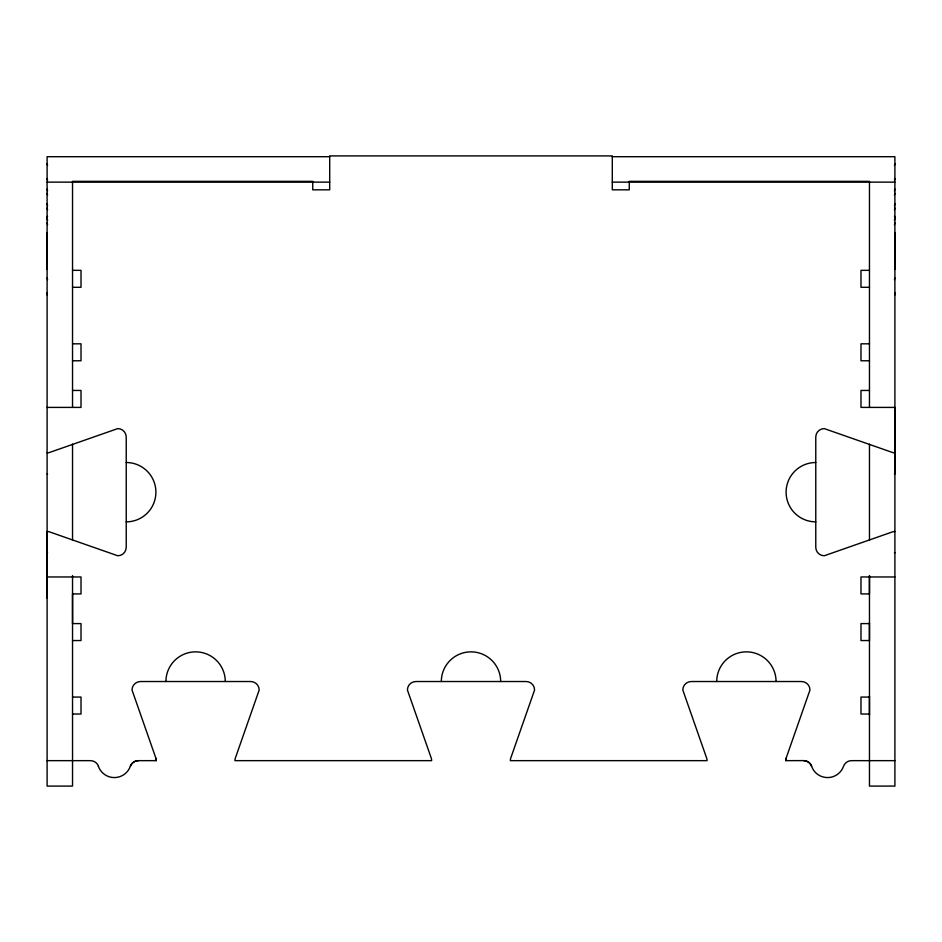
<?xml version="1.0" encoding="UTF-8"?>
<svg xmlns="http://www.w3.org/2000/svg" width="942" height="942" viewBox="0 0 942 942"><rect width="100%" height="100%" fill="white"/><g stroke="black" fill="none" stroke-linecap="round" stroke-linejoin="round"><path stroke-width="1.41" d="M47.1 598.158L47.1 531.535A8.478 8.478 0 0 1 49.526 531.889L117.75 555.768A8.478 8.478 0 0 0 126.228 547.29L126.228 437.076A8.478 8.478 0 0 0 117.75 428.598L49.526 452.478A8.478 8.478 0 0 1 47.1 452.831M47.1 294.893L47.1 292.762M47.1 277.961L47.571 279.644M47.1 269.459L47.1 267.328M47.1 266.704L47.1 232.568M47.1 222.936L47.571 224.62M47.1 217.779L47.571 220.452M47.1 216.931L47.571 216.342M47.1 208.147L47.571 209.819M47.1 203.602L47.571 205.65M47.1 193.357L47.571 195.029M47.1 189.177L47.571 190.861M47.1 178.544L47.571 180.228M47.1 163.743L47.571 165.427M869.466 715.202L869.466 696.15M869.466 640.43L869.466 622.839M869.466 593.519L869.466 575.927M894.9 294.893L894.9 292.762M894.9 277.961L894.441 279.644M894.9 269.459L894.9 267.328M894.9 266.704L894.9 232.568M894.9 222.936L894.441 224.62M894.9 217.779L894.441 220.452M894.9 216.931L894.441 216.342M894.9 208.147L894.441 209.819M894.9 203.602L894.441 205.65M894.9 193.357L894.441 195.029M894.9 189.177L894.441 190.861M894.9 178.544L894.441 180.228M894.9 163.743L894.441 165.427M811.674 766.293A8.466 8.466 0 0 0 803.632 760.606L785.746 760.653A8.478 8.478 0 0 1 786.099 758.228L809.979 690.003A8.478 8.478 0 0 0 801.501 681.525L691.287 681.525A8.478 8.478 0 0 0 682.809 690.003L706.688 758.228A8.478 8.478 0 0 1 707.042 760.653L510.352 760.653A8.478 8.478 0 0 1 510.705 758.228L534.585 690.003A8.478 8.478 0 0 0 526.107 681.525L415.893 681.525A8.478 8.478 0 0 0 407.415 690.003L431.295 758.228A8.478 8.478 0 0 1 431.648 760.653L234.958 760.653A8.478 8.478 0 0 1 235.312 758.228L259.191 690.003A8.478 8.478 0 0 0 250.713 681.525L140.499 681.525A8.478 8.478 0 0 0 132.021 690.003L155.901 758.228A8.49 8.49 0 0 1 156.254 760.653L138.368 760.653A8.466 8.466 0 0 0 130.326 766.293A16.956 16.956 0 0 1 98.368 766.282M329.7 156.702L47.1 156.702L47.1 786.087L72.534 786.087L72.534 575.55M612.3 156.702L894.9 156.702L894.9 786.087L869.466 786.087L869.466 575.55M47.1 182.136L329.7 182.136M612.3 182.136L894.9 182.136M72.534 270.342L81.012 270.342L81.012 287.298L72.534 287.298M869.466 270.342L860.988 270.342L860.988 287.298L869.466 287.298M72.534 343.818L81.012 343.818L81.012 360.774L72.534 360.774M869.466 343.818L860.988 343.818L860.988 360.774L869.466 360.774M72.534 390.447L81.012 390.447L81.012 407.403L47.1 407.403M869.466 390.447L860.988 390.447L860.988 407.403L894.9 407.403L894.9 474.026A8.478 8.478 0 0 1 894.441 474.014M47.1 576.963L81.012 576.963L81.012 593.919L72.534 593.919L72.534 623.592L81.012 623.592L81.012 640.548L72.534 640.548M894.9 576.963L860.988 576.963L860.988 593.919L869.466 593.919M869.466 623.592L860.988 623.592L860.988 640.548L869.466 640.548M72.534 697.068L81.012 697.068L81.012 714.024L72.534 714.024M869.466 697.068L860.988 697.068L860.988 714.024L869.466 714.024M47.1 760.653L90.42 760.653A8.466 8.466 0 0 1 98.463 766.293M894.9 760.653L851.58 760.653A8.466 8.466 0 0 0 843.537 766.293A16.956 16.956 0 0 1 811.58 766.282A8.478 8.478 0 0 0 803.632 760.653M869.466 407.403L869.466 181.347L629.256 181.347L629.256 189.825L612.3 189.825L612.3 155.913L329.7 155.913L329.7 189.825L312.744 189.825L312.744 181.347L72.534 181.347L72.534 407.403M869.466 444.141L869.466 540.225M72.534 444.141L72.534 540.225M130.385 766.305A8.478 8.478 0 0 1 138.38 760.653M47.1 552.73A8.478 8.478 0 0 1 47.559 552.742M47.559 474.014A8.478 8.478 0 0 1 47.1 474.026M155.901 758.228A8.466 8.466 0 0 1 156.254 760.653M894.441 552.742A8.478 8.478 0 0 1 894.9 552.73M785.746 760.653A8.466 8.466 0 0 1 786.099 758.228M894.9 531.535A8.478 8.478 0 0 0 892.474 531.889L824.25 555.768A8.478 8.478 0 0 1 815.772 547.29L815.772 437.076A8.478 8.478 0 0 1 824.25 428.598L892.474 452.478A8.478 8.478 0 0 0 894.9 452.831M815.772 521.856A29.673 29.673 0 0 1 786.099 492.183A29.673 29.673 0 0 1 815.772 462.51M716.721 681.525A29.673 29.673 0 0 1 746.394 651.852A29.673 29.673 0 0 1 776.067 681.525M441.327 681.525A29.673 29.673 0 0 1 471 651.852A29.673 29.673 0 0 1 500.673 681.525M126.228 462.51A29.673 29.673 0 0 1 155.901 492.183A29.673 29.673 0 0 1 126.228 521.856M165.933 681.525A29.673 29.673 0 0 1 195.606 651.852A29.673 29.673 0 0 1 225.279 681.525"/></g></svg>
